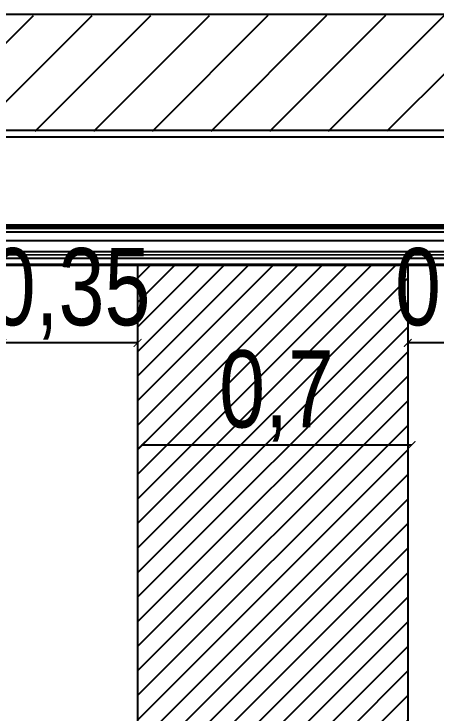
# Model space of a CAD drawing. Header units: inches. Extents: x -279 to 561, y -345 to 342.
# Drawn here: x -223.477 to -222.383, y 58.618 to 60.43 of the extents above; entities that cross this region are included whole.
import ezdxf

# ---------------------------------------------------------------- set-up
doc = ezdxf.new("R2010")
doc.units = ezdxf.units.IN
doc.header["$LTSCALE"] = 0.5
doc.header["$MEASUREMENT"] = 0
for name, color, linetype in [('LIGHT', 2, 'Continuous'), ('WAL', 7, 'Continuous'), ('WATER', 50, 'Continuous')]:
    doc.layers.add(name, color=color, linetype=linetype)
doc.styles.add('ROM', font='AGENCYR.TTF', dxfattribs={"width": 0.8})
doc.dimstyles.new('Copy(9) of ISO-25', dxfattribs={"dimtxt": 0.2, "dimasz": 0.02, "dimexe": 0.05, "dimexo": 0.05, "dimgap": 0.02, "dimtad": 1, "dimtxsty": 'ROM', "dimblk": 'ARCHTICK', "dimcen": 0.03, "dimse1": 1, "dimse2": 1, "dimclrd": 248, "dimclrt": 248, "dimadec": 0, "dimazin": 0, "dimtfac": 1, "dimtmove": 0, "dimatfit": 3, "dimldrblk": 'DOT', "dimfxl": 1, "dimarcsym": 0})

# ---------------------------------------------------------------- blocks, each defined once
blk = doc.blocks.new('_ArchTick')
at = {"color": 0, "linetype": 'ByBlock', "const_width": 0.15}
blk.add_lwpolyline([(-0.5, -0.5), (0.5, 0.5)], dxfattribs=at)
blk = doc.blocks.new('*D599')
at = {"layer": 'Defpoints', "color": 0, "transparency": 16777216}
for p in [(-223.5063, 59.5811), (-223.5063, 59.577), (-223.1563, 59.5811)]:
    blk.add_point(p, dxfattribs=at)
at = {"layer": 'WAL', "color": 248, "lineweight": -2, "transparency": 16777216}
blk.add_line((-223.1563, 59.577), (-223.5063, 59.577), dxfattribs=at)
at = {"layer": 'WAL', "color": 248, "lineweight": -2, "transparency": 16777216, "xscale": 0.02, "yscale": 0.02, "zscale": 0.02, "rotation": 180}
blk.add_blockref('_ArchTick', (-223.5063, 59.577), dxfattribs=at)
at = {"layer": 'WAL', "color": 248, "lineweight": -2, "transparency": 16777216, "xscale": 0.02, "yscale": 0.02, "zscale": 0.02}
blk.add_blockref('_ArchTick', (-223.1563, 59.577), dxfattribs=at)
at = {"layer": 'WAL', "color": 248, "transparency": 16777216, "insert": (-223.3313, 59.7041), "char_height": 0.2, "attachment_point": 5, "style": 'ROM'}
blk.add_mtext('0,35', dxfattribs=at)
blk = doc.blocks.new('_DOT')
at = {"color": 0, "linetype": 'ByBlock'}
blk.add_line((-0.5, 0), (-1, 0), dxfattribs=at)
at = {"color": 0, "linetype": 'ByBlock', "const_width": 0.5}
blk.add_lwpolyline([(-0.25, 0, 1), (0.25, 0, 1)], format="xyb", close=True, dxfattribs=at)
blk = doc.blocks.new('*D601')
at = {"layer": 'Defpoints', "color": 0, "transparency": 16777216}
for p in [(-222.4563, 59.5811), (-222.4563, 59.577), (-222.1063, 59.5811)]:
    blk.add_point(p, dxfattribs=at)
at = {"layer": 'WAL', "color": 248, "lineweight": -2, "transparency": 16777216}
blk.add_line((-222.1063, 59.577), (-222.4563, 59.577), dxfattribs=at)
at = {"layer": 'WAL', "color": 248, "lineweight": -2, "transparency": 16777216, "xscale": 0.02, "yscale": 0.02, "zscale": 0.02, "rotation": 180}
blk.add_blockref('_ArchTick', (-222.4563, 59.577), dxfattribs=at)
at = {"layer": 'WAL', "color": 248, "lineweight": -2, "transparency": 16777216, "xscale": 0.02, "yscale": 0.02, "zscale": 0.02}
blk.add_blockref('_ArchTick', (-222.1063, 59.577), dxfattribs=at)
at = {"layer": 'WAL', "color": 248, "transparency": 16777216, "insert": (-222.2813, 59.7041), "char_height": 0.2, "attachment_point": 5, "style": 'ROM'}
blk.add_mtext('0,35', dxfattribs=at)
blk = doc.blocks.new('*D604')
at = {"layer": 'Defpoints', "color": 0, "transparency": 16777216}
for p in [(-223.1463, 59.4282), (-222.4463, 59.4282), (-223.1463, 59.3121)]:
    blk.add_point(p, dxfattribs=at)
at = {"layer": 'WAL', "color": 248, "lineweight": -2, "transparency": 16777216}
blk.add_line((-222.4463, 59.3121), (-223.1463, 59.3121), dxfattribs=at)
at = {"layer": 'WAL', "color": 248, "lineweight": -2, "transparency": 16777216, "xscale": 0.02, "yscale": 0.02, "zscale": 0.02, "rotation": 180}
blk.add_blockref('_ArchTick', (-223.1463, 59.3121), dxfattribs=at)
at = {"layer": 'WAL', "color": 248, "lineweight": -2, "transparency": 16777216, "xscale": 0.02, "yscale": 0.02, "zscale": 0.02}
blk.add_blockref('_ArchTick', (-222.4463, 59.3121), dxfattribs=at)
at = {"layer": 'WAL', "color": 248, "transparency": 16777216, "insert": (-222.7963, 59.4392), "char_height": 0.2, "attachment_point": 5, "style": 'ROM'}
blk.add_mtext('0,7', dxfattribs=at)

msp = doc.modelspace()

# ---------------------------------------------------------------- hatches: boundary and pattern name
at = {"linetype": 'Continuous', "lineweight": -3}
h = msp.add_hatch(dxfattribs=at)
h.set_pattern_fill('ANSI31', scale=0.86)
h.set_pattern_definition([(45, (-310.09401, 221.56352), (-0.07601398, 0.07601398), [])])
h.paths.add_polyline_path([(-215.5509, 60.4295), (-235.5309, 60.42), (-235.5309, 60.12), (-215.888, 60.1295), (-215.869, 60.1295), (-215.5509, 60.1295)])
at = {"layer": 'WATER'}
h = msp.add_hatch(dxfattribs=at)
h.set_pattern_fill('ANSI31', color=32, scale=0.36)
h.set_pattern_definition([(45, (-79.56406, 53.466034), (-0.031819805, 0.031819805), [])])
h.paths.add_polyline_path([(-222.4563, 59.7781), (-222.7363, 59.7781), (-223.1563, 59.7781), (-223.1563, 57.4281), (-222.4563, 57.4281)])

# ---------------------------------------------------------------- linework, layer by layer
for p, q in [((-215.5509, 60.4281), (-235.5309, 60.4281)), ((-235.5309, 60.1281), (-215.5509, 60.1281)), ((-223.1563, 59.7781), (-223.1563, 57.4281)), ((-223.1563, 59.7781), (-223.1563, 57.4281)), ((-222.4563, 59.7781), (-222.4563, 57.4281)), ((-222.4563, 59.6718), (-222.4563, 58.7353))]:
    msp.add_line(p, q)
at = {"color": 7}
msp.add_line((-215.8263, 60.1105), (-235.2556, 60.1105), dxfattribs=at)
at = {"layer": 'LIGHT', "color": 7, "lineweight": 70}
msp.add_line((-215.8263, 59.8781), (-229.6444, 59.8781), dxfattribs=at)
at = {"layer": 'WATER', "color": 7}
for p, q in [((-221.5586, 59.8639), (-235.1706, 59.8639)), ((-216.2034, 59.8417), (-235.202, 59.8417)), ((-215.8658, 59.8129), (-229.648, 59.8129)), ((-216.2034, 59.7961), (-235.2348, 59.7961)), ((-215.8499, 59.8044), (-229.6327, 59.8052)), ((-215.8335, 59.7802), (-229.6157, 59.7802)), ((-229.6085, 59.7781), (-215.8318, 59.7781))]:
    msp.add_line(p, q, dxfattribs=at)

# ---------------------------------------------------------------- dimensions: what is measured, and where the dimension line sits
at = {"layer": 'WAL'}
for base, p1, p2, picture, middle in [((-223.5063, 59.577), (-223.1563, 59.5811), (-223.5063, 59.5811), '*D599', (-223.3313, 59.7041)), ((-222.4563, 59.577), (-222.1063, 59.5811), (-222.4563, 59.5811), '*D601', (-222.2813, 59.7041)), ((-223.1463, 59.3121), (-222.4463, 59.4282), (-223.1463, 59.4282), '*D604', (-222.7963, 59.4392))]:
    dim = msp.add_linear_dim(base=base, p1=p1, p2=p2, dimstyle='Copy(9) of ISO-25', dxfattribs=at)
    dim.commit()
    dim.dimension.update_dxf_attribs({"geometry": picture, "text_midpoint": middle})

doc.saveas('drawing.dxf')
